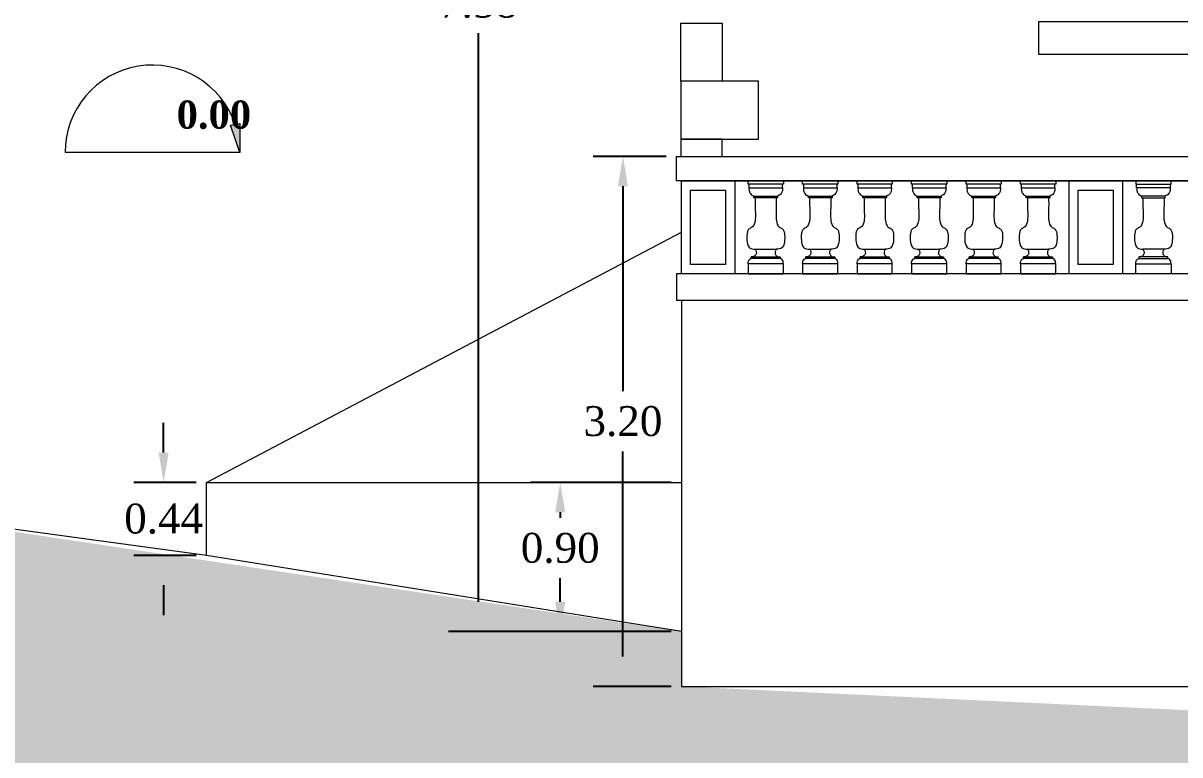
# Model space of a CAD drawing. Header units: millimetres. Extents: x -17502 to -16646, y 1856 to 2034.
# Drawn here: x -17206.38 to -17199.4, y 1865.84 to 1870.25 of the extents above; entities that cross this region are included whole.
import ezdxf

# ---------------------------------------------------------------- set-up
doc = ezdxf.new("R2010")
doc.units = ezdxf.units.MM
doc.layers.get('0').update_dxf_attribs({"lineweight": 9})
doc.layers.get('Defpoints').update_dxf_attribs({"lineweight": 9})
doc.styles.get("Standard").update_dxf_attribs({"font": 'times.ttf'})
doc.dimstyles.get("Standard").update_dxf_attribs({"dimtxt": 0.18, "dimasz": 0.18, "dimexe": 0.18, "dimexo": 0.0625, "dimgap": 0.09, "dimtad": 0, "dimtih": 1, "dimtoh": 1, "dimzin": 0, "dimdsep": 46, "dimtxsty": 'Standard', "dimcen": 0.09, "dimadec": 0, "dimazin": 0, "dimtfac": 1, "dimtofl": 0, "dimtmove": 0, "dimatfit": 3, "dimfxl": 1, "dimtolj": 1, "dimtzin": 0, "dimarcsym": 0})

# ---------------------------------------------------------------- blocks, each defined once
blk = doc.blocks.new('*D546')
at = {"color": 0, "lineweight": -2, "transparency": 16777216}
for p, q in [((-17205.5308, 1867.6584), (-17205.5308, 1867.8384)), ((-17205.3348, 1867.4784), (-17205.7108, 1867.4784)), ((-17205.3348, 1867.0384), (-17205.7108, 1867.0384)), ((-17205.5308, 1866.8584), (-17205.5308, 1866.6784))]:
    blk.add_line(p, q, dxfattribs=at)
at = {"color": 0, "lineweight": 9, "transparency": 16777216}
for points in [[(-17205.5608, 1867.6584), (-17205.5008, 1867.6584), (-17205.5308, 1867.4784)], [(-17205.5608, 1866.8584), (-17205.5008, 1866.8584), (-17205.5308, 1867.0384)]]:
    blk.add_solid(points, dxfattribs=at)
at = {"layer": 'Defpoints', "color": 0, "lineweight": 9, "transparency": 16777216}
for p in [(-17205.2723, 1867.4784), (-17205.5308, 1867.0384), (-17205.2723, 1867.0384)]:
    blk.add_point(p, dxfattribs=at)
at = {"color": 0, "lineweight": 9, "transparency": 16777216, "insert": (-17205.5308, 1867.2584), "char_height": 0.18, "attachment_point": 5}
blk.add_mtext('\\A1;0.44', dxfattribs=at)
blk = doc.blocks.new('*D547')
at = {"color": 0, "lineweight": -2, "transparency": 16777216}
for p, q in [((-17202.4694, 1867.4784), (-17203.318, 1867.4784)), ((-17203.138, 1867.2984), (-17203.138, 1867.2639)), ((-17203.138, 1866.7584), (-17203.138, 1866.9003)), ((-17202.4694, 1866.5784), (-17203.318, 1866.5784))]:
    blk.add_line(p, q, dxfattribs=at)
at = {"color": 0, "lineweight": 9, "transparency": 16777216}
for points in [[(-17203.168, 1867.2984), (-17203.108, 1867.2984), (-17203.138, 1867.4784)], [(-17203.168, 1866.7584), (-17203.108, 1866.7584), (-17203.138, 1866.5784)]]:
    blk.add_solid(points, dxfattribs=at)
at = {"layer": 'Defpoints', "color": 0, "lineweight": 9, "transparency": 16777216}
for p in [(-17202.4069, 1867.4784), (-17203.138, 1866.5784), (-17202.4069, 1866.5784)]:
    blk.add_point(p, dxfattribs=at)
at = {"color": 0, "lineweight": 9, "transparency": 16777216, "insert": (-17203.138, 1867.0821), "char_height": 0.18, "attachment_point": 5}
blk.add_mtext('\\A1;0.90', dxfattribs=at)
blk = doc.blocks.new('*D548')
at = {"color": 0, "lineweight": -2, "transparency": 16777216}
for p, q in [((-17202.4994, 1869.4449), (-17202.9396, 1869.4449)), ((-17202.7596, 1869.2649), (-17202.7596, 1868.0284)), ((-17202.7596, 1866.4284), (-17202.7596, 1867.6648)), ((-17202.4694, 1866.2484), (-17202.9396, 1866.2484))]:
    blk.add_line(p, q, dxfattribs=at)
at = {"color": 0, "lineweight": 9, "transparency": 16777216}
for points in [[(-17202.7896, 1869.2649), (-17202.7296, 1869.2649), (-17202.7596, 1869.4449)], [(-17202.7896, 1866.4284), (-17202.7296, 1866.4284), (-17202.7596, 1866.2484)]]:
    blk.add_solid(points, dxfattribs=at)
at = {"layer": 'Defpoints', "color": 0, "lineweight": 9, "transparency": 16777216}
for p in [(-17202.4369, 1869.4449), (-17202.7596, 1866.2484), (-17202.4069, 1866.2484)]:
    blk.add_point(p, dxfattribs=at)
at = {"color": 0, "lineweight": 9, "transparency": 16777216, "insert": (-17202.7596, 1867.8466), "char_height": 0.18, "attachment_point": 5}
blk.add_mtext('\\A1;3.20', dxfattribs=at)
blk = doc.blocks.new('*D549')
at = {"color": 0, "lineweight": -2, "transparency": 16777216}
for p, q in [((-17202.2577, 1874.1618), (-17203.8113, 1874.1618)), ((-17203.6313, 1873.9818), (-17203.6313, 1870.5519)), ((-17203.6313, 1866.7584), (-17203.6313, 1870.1883)), ((-17202.4694, 1866.5784), (-17203.8113, 1866.5784))]:
    blk.add_line(p, q, dxfattribs=at)
at = {"color": 0, "lineweight": 9, "transparency": 16777216}
for points in [[(-17203.6613, 1873.9818), (-17203.6013, 1873.9818), (-17203.6313, 1874.1618)], [(-17203.6613, 1866.7584), (-17203.6013, 1866.7584), (-17203.6313, 1866.5784)]]:
    blk.add_solid(points, dxfattribs=at)
at = {"layer": 'Defpoints', "color": 0, "lineweight": 9, "transparency": 16777216}
for p in [(-17202.1952, 1874.1618), (-17203.6313, 1866.5784), (-17202.4069, 1866.5784)]:
    blk.add_point(p, dxfattribs=at)
at = {"color": 0, "lineweight": 9, "transparency": 16777216, "insert": (-17203.6313, 1870.3701), "char_height": 0.18, "attachment_point": 5}
blk.add_mtext('\\A1;7.58', dxfattribs=at)

msp = doc.modelspace()

# ---------------------------------------------------------------- hatches: boundary and pattern name
at = {"lineweight": 9}
h = msp.add_hatch(color=1, dxfattribs=at)
h.dxf.hatch_style = 1
h.paths.add_polyline_path([(-17205.1278, 1869.633), (-17205.0711, 1869.6425), (-17205.0711, 1869.4684)])
msp.add_hatch(color=254, dxfattribs=at).paths.add_polyline_path([(-17207.5019, 1867.3409), (-17202.4069, 1866.5784), (-17202.4069, 1866.2484), (-17198.4969, 1866.0643), (-17194.7869, 1866.0643), (-17189.9158, 1866.1163), (-17179.4389, 1865.846), (-17179.4389, 1864.6097), (-17207.5019, 1864.6097)])

# ---------------------------------------------------------------- linework, layer by layer
for p, q in [((-17205.1278, 1869.633), (-17205.0711, 1869.6425)), ((-17205.0711, 1869.4684), (-17205.1278, 1869.633)), ((-17205.0711, 1869.6425), (-17205.0711, 1869.4684))]:
    msp.add_line(p, q, dxfattribs=at)
for points in [[(-17202.411, 1870.2484), (-17202.161, 1870.2484), (-17202.161, 1869.8984), (-17202.411, 1869.8984)], [(-17200.2505, 1870.2584), (-17198.5775, 1870.2584), (-17198.5775, 1870.0584), (-17200.2505, 1870.0584)], [(-17201.941, 1869.8984), (-17202.411, 1869.8984), (-17202.411, 1869.5484), (-17201.941, 1869.5484)], [(-17202.0852, 1868.7366), (-17202.4069, 1868.7366), (-17202.4069, 1869.2972), (-17202.0852, 1869.2972)], [(-17202.1406, 1868.792), (-17202.3514, 1868.792), (-17202.3514, 1869.2418), (-17202.1406, 1869.2418)], [(-17202.0041, 1869.2972), (-17201.7919, 1869.2972), (-17201.7919, 1869.2771), (-17202.0041, 1869.2771)], [(-17201.9998, 1869.2546), (-17201.7962, 1869.2546), (-17201.7962, 1869.2771), (-17201.9998, 1869.2771)], [(-17201.6755, 1869.2972), (-17201.4633, 1869.2972), (-17201.4633, 1869.2771), (-17201.6755, 1869.2771)], [(-17201.6711, 1869.2546), (-17201.4676, 1869.2546), (-17201.4676, 1869.2771), (-17201.6711, 1869.2771)], [(-17201.3469, 1869.2972), (-17201.1346, 1869.2972), (-17201.1346, 1869.2771), (-17201.3469, 1869.2771)], [(-17201.3425, 1869.2546), (-17201.139, 1869.2546), (-17201.139, 1869.2771), (-17201.3425, 1869.2771)], [(-17201.0182, 1869.2972), (-17200.806, 1869.2972), (-17200.806, 1869.2771), (-17201.0182, 1869.2771)], [(-17201.0139, 1869.2546), (-17200.8104, 1869.2546), (-17200.8104, 1869.2771), (-17201.0139, 1869.2771)], [(-17200.6896, 1869.2972), (-17200.4774, 1869.2972), (-17200.4774, 1869.2771), (-17200.6896, 1869.2771)], [(-17200.6853, 1869.2546), (-17200.4817, 1869.2546), (-17200.4817, 1869.2771), (-17200.6853, 1869.2771)], [(-17200.361, 1869.2972), (-17200.1488, 1869.2972), (-17200.1488, 1869.2771), (-17200.361, 1869.2771)], [(-17200.3566, 1869.2546), (-17200.1531, 1869.2546), (-17200.1531, 1869.2771), (-17200.3566, 1869.2771)], [(-17199.746, 1868.7366), (-17200.0677, 1868.7366), (-17200.0677, 1869.2972), (-17199.746, 1869.2972)], [(-17199.8014, 1868.792), (-17200.0123, 1868.792), (-17200.0123, 1869.2418), (-17199.8014, 1869.2418)], [(-17199.4527, 1869.2972), (-17199.6649, 1869.2972), (-17199.6649, 1869.2771), (-17199.4527, 1869.2771)], [(-17199.4571, 1869.2546), (-17199.6606, 1869.2546), (-17199.6606, 1869.2771), (-17199.4571, 1869.2771)], [(-17201.9696, 1869.2044), (-17201.8263, 1869.2044), (-17201.8263, 1869.1939), (-17201.9696, 1869.1939)], [(-17201.641, 1869.2044), (-17201.4977, 1869.2044), (-17201.4977, 1869.1939), (-17201.641, 1869.1939)], [(-17201.3124, 1869.2044), (-17201.1691, 1869.2044), (-17201.1691, 1869.1939), (-17201.3124, 1869.1939)], [(-17200.9838, 1869.2044), (-17200.8405, 1869.2044), (-17200.8405, 1869.1939), (-17200.9838, 1869.1939)], [(-17200.6551, 1869.2044), (-17200.5118, 1869.2044), (-17200.5118, 1869.1939), (-17200.6551, 1869.1939)], [(-17200.3265, 1869.2044), (-17200.1832, 1869.2044), (-17200.1832, 1869.1939), (-17200.3265, 1869.1939)], [(-17199.4872, 1869.2044), (-17199.6305, 1869.2044), (-17199.6305, 1869.1939), (-17199.4872, 1869.1939)], [(-17201.9852, 1868.8384), (-17201.8107, 1868.8384), (-17201.8107, 1868.8288), (-17201.9852, 1868.8288)], [(-17201.6566, 1868.8384), (-17201.4821, 1868.8384), (-17201.4821, 1868.8288), (-17201.6566, 1868.8288)], [(-17201.328, 1868.8384), (-17201.1535, 1868.8384), (-17201.1535, 1868.8288), (-17201.328, 1868.8288)], [(-17200.9994, 1868.8384), (-17200.8249, 1868.8384), (-17200.8249, 1868.8288), (-17200.9994, 1868.8288)], [(-17200.6707, 1868.8384), (-17200.4962, 1868.8384), (-17200.4962, 1868.8288), (-17200.6707, 1868.8288)], [(-17200.3421, 1868.8384), (-17200.1676, 1868.8384), (-17200.1676, 1868.8288), (-17200.3421, 1868.8288)], [(-17199.4716, 1868.8384), (-17199.6461, 1868.8384), (-17199.6461, 1868.8288), (-17199.4716, 1868.8288)], [(-17202.0041, 1868.7366), (-17201.7919, 1868.7366), (-17201.7919, 1868.7976), (-17202.0041, 1868.7976)], [(-17201.6755, 1868.7366), (-17201.4633, 1868.7366), (-17201.4633, 1868.7976), (-17201.6755, 1868.7976)], [(-17201.3469, 1868.7366), (-17201.1346, 1868.7366), (-17201.1346, 1868.7976), (-17201.3469, 1868.7976)], [(-17201.0182, 1868.7366), (-17200.806, 1868.7366), (-17200.806, 1868.7976), (-17201.0182, 1868.7976)], [(-17200.6896, 1868.7366), (-17200.4774, 1868.7366), (-17200.4774, 1868.7976), (-17200.6896, 1868.7976)], [(-17200.361, 1868.7366), (-17200.1488, 1868.7366), (-17200.1488, 1868.7976), (-17200.361, 1868.7976)], [(-17199.4527, 1868.7366), (-17199.6649, 1868.7366), (-17199.6649, 1868.7976), (-17199.4527, 1868.7976)], [(-17202.4369, 1868.5784), (-17197.6569, 1868.5784), (-17197.6569, 1868.7366), (-17202.4369, 1868.7366)], [(-17202.4069, 1866.5784), (-17205.2723, 1867.0384), (-17205.2723, 1867.4784), (-17202.4069, 1867.4784)]]:
    msp.add_lwpolyline(points, close=True, dxfattribs=at)
for points in [[(-17202.161, 1869.4449), (-17202.161, 1869.5484), (-17202.411, 1869.5484), (-17202.411, 1869.4449)], [(-17197.6569, 1869.2972), (-17202.4369, 1869.2972), (-17202.4369, 1869.4449), (-17197.4069, 1869.4449), (-17197.4069, 1869.2972)], [(-17202.0852, 1869.2972), (-17200.0677, 1869.2972), (-17199.746, 1869.2972), (-17197.7285, 1869.2972)], [(-17201.9696, 1869.2044), (-17201.8263, 1869.2044)], [(-17201.641, 1869.2044), (-17201.4977, 1869.2044)], [(-17201.3124, 1869.2044), (-17201.1691, 1869.2044)], [(-17200.9838, 1869.2044), (-17200.8405, 1869.2044)], [(-17200.6551, 1869.2044), (-17200.5118, 1869.2044)], [(-17200.3265, 1869.2044), (-17200.1832, 1869.2044)], [(-17199.4872, 1869.2044), (-17199.6305, 1869.2044)], [(-17205.2723, 1867.4784), (-17202.4069, 1868.9884)], [(-17201.9614, 1868.8855), (-17201.8346, 1868.8855)], [(-17201.6327, 1868.8855), (-17201.506, 1868.8855)], [(-17201.3041, 1868.8855), (-17201.1774, 1868.8855)], [(-17200.9755, 1868.8855), (-17200.8488, 1868.8855)], [(-17200.6469, 1868.8855), (-17200.5201, 1868.8855)], [(-17200.3182, 1868.8855), (-17200.1915, 1868.8855)], [(-17199.4955, 1868.8855), (-17199.6222, 1868.8855)], [(-17197.6569, 1868.7366), (-17202.4069, 1868.7366)], [(-17202.4069, 1868.5784), (-17202.4069, 1866.2484)], [(-17205.2723, 1867.0384), (-17207.5019, 1867.3409)], [(-17202.4069, 1866.2484), (-17198.2469, 1866.2484)]]:
    msp.add_lwpolyline(points, dxfattribs=at)
at = {"color": 1, "lineweight": 9}
msp.add_lwpolyline([(-17205.0711, 1869.4684), (-17206.1254, 1869.4684)], dxfattribs=at)
at = {"lineweight": 9}
msp.add_arc((-17205.5983, 1869.4684), 0.5271, 18.75372, 180, dxfattribs=at)
for points in [[(-17201.9998, 1869.2546), (-17201.9982, 1869.2383), (-17201.9906, 1869.2206), (-17201.9696, 1869.2044)], [(-17201.7962, 1869.2546), (-17201.7978, 1869.2383), (-17201.8054, 1869.2206), (-17201.8263, 1869.2044)], [(-17201.6711, 1869.2546), (-17201.6695, 1869.2383), (-17201.662, 1869.2206), (-17201.641, 1869.2044)], [(-17201.4676, 1869.2546), (-17201.4692, 1869.2383), (-17201.4768, 1869.2206), (-17201.4977, 1869.2044)], [(-17201.3425, 1869.2546), (-17201.3409, 1869.2383), (-17201.3333, 1869.2206), (-17201.3124, 1869.2044)], [(-17201.139, 1869.2546), (-17201.1406, 1869.2383), (-17201.1482, 1869.2206), (-17201.1691, 1869.2044)], [(-17201.0139, 1869.2546), (-17201.0123, 1869.2383), (-17201.0047, 1869.2206), (-17200.9838, 1869.2044)], [(-17200.8104, 1869.2546), (-17200.812, 1869.2383), (-17200.8195, 1869.2206), (-17200.8405, 1869.2044)], [(-17200.6853, 1869.2546), (-17200.6836, 1869.2383), (-17200.6761, 1869.2206), (-17200.6551, 1869.2044)], [(-17200.4817, 1869.2546), (-17200.4833, 1869.2383), (-17200.4909, 1869.2206), (-17200.5118, 1869.2044)], [(-17200.3566, 1869.2546), (-17200.355, 1869.2383), (-17200.3475, 1869.2206), (-17200.3265, 1869.2044)], [(-17200.1531, 1869.2546), (-17200.1547, 1869.2383), (-17200.1623, 1869.2206), (-17200.1832, 1869.2044)], [(-17199.6606, 1869.2546), (-17199.659, 1869.2383), (-17199.6514, 1869.2206), (-17199.6305, 1869.2044)], [(-17199.4571, 1869.2546), (-17199.4587, 1869.2383), (-17199.4662, 1869.2206), (-17199.4872, 1869.2044)], [(-17201.9615, 1869.1939), (-17201.9615, 1869.1354), (-17201.9604, 1869.0774), (-17201.9677, 1869.0361), (-17201.9831, 1869.0153), (-17202.0007, 1869.0059), (-17202.0089, 1868.9899), (-17202.0122, 1868.9499), (-17202.0041, 1868.906), (-17201.9953, 1868.8939), (-17201.9614, 1868.8855)], [(-17201.8345, 1869.1939), (-17201.8345, 1869.1354), (-17201.8356, 1869.0774), (-17201.8283, 1869.0361), (-17201.8129, 1869.0153), (-17201.7953, 1869.0059), (-17201.7871, 1868.9899), (-17201.7838, 1868.9499), (-17201.7919, 1868.906), (-17201.8007, 1868.8939), (-17201.8346, 1868.8855)], [(-17201.6329, 1869.1939), (-17201.6329, 1869.1354), (-17201.6318, 1869.0774), (-17201.6391, 1869.0361), (-17201.6544, 1869.0153), (-17201.6721, 1869.0059), (-17201.6803, 1868.9899), (-17201.6836, 1868.9499), (-17201.6755, 1868.906), (-17201.6666, 1868.8939), (-17201.6327, 1868.8855)], [(-17201.5059, 1869.1939), (-17201.5059, 1869.1354), (-17201.5069, 1869.0774), (-17201.4996, 1869.0361), (-17201.4843, 1869.0153), (-17201.4666, 1869.0059), (-17201.4585, 1868.9899), (-17201.4551, 1868.9499), (-17201.4633, 1868.906), (-17201.4721, 1868.8939), (-17201.506, 1868.8855)], [(-17201.3043, 1869.1939), (-17201.3043, 1869.1354), (-17201.3032, 1869.0774), (-17201.3105, 1869.0361), (-17201.3258, 1869.0153), (-17201.3435, 1869.0059), (-17201.3516, 1868.9899), (-17201.355, 1868.9499), (-17201.3469, 1868.906), (-17201.338, 1868.8939), (-17201.3041, 1868.8855)], [(-17201.1772, 1869.1939), (-17201.1772, 1869.1354), (-17201.1783, 1869.0774), (-17201.171, 1869.0361), (-17201.1557, 1869.0153), (-17201.138, 1869.0059), (-17201.1299, 1868.9899), (-17201.1265, 1868.9499), (-17201.1346, 1868.906), (-17201.1435, 1868.8939), (-17201.1774, 1868.8855)], [(-17200.9756, 1869.1939), (-17200.9756, 1869.1354), (-17200.9746, 1869.0774), (-17200.9818, 1869.0361), (-17200.9972, 1869.0153), (-17201.0149, 1869.0059), (-17201.023, 1868.9899), (-17201.0264, 1868.9499), (-17201.0182, 1868.906), (-17201.0094, 1868.8939), (-17200.9755, 1868.8855)], [(-17200.8486, 1869.1939), (-17200.8486, 1869.1354), (-17200.8497, 1869.0774), (-17200.8424, 1869.0361), (-17200.827, 1869.0153), (-17200.8094, 1869.0059), (-17200.8012, 1868.9899), (-17200.7979, 1868.9499), (-17200.806, 1868.906), (-17200.8149, 1868.8939), (-17200.8488, 1868.8855)], [(-17200.647, 1869.1939), (-17200.647, 1869.1354), (-17200.6459, 1869.0774), (-17200.6532, 1869.0361), (-17200.6686, 1869.0153), (-17200.6862, 1869.0059), (-17200.6944, 1868.9899), (-17200.6977, 1868.9499), (-17200.6896, 1868.906), (-17200.6807, 1868.8939), (-17200.6469, 1868.8855)], [(-17200.52, 1869.1939), (-17200.52, 1869.1354), (-17200.5211, 1869.0774), (-17200.5138, 1869.0361), (-17200.4984, 1869.0153), (-17200.4808, 1869.0059), (-17200.4726, 1868.9899), (-17200.4693, 1868.9499), (-17200.4774, 1868.906), (-17200.4862, 1868.8939), (-17200.5201, 1868.8855)], [(-17200.3184, 1869.1939), (-17200.3184, 1869.1354), (-17200.3173, 1869.0774), (-17200.3246, 1869.0361), (-17200.3399, 1869.0153), (-17200.3576, 1869.0059), (-17200.3658, 1868.9899), (-17200.3691, 1868.9499), (-17200.361, 1868.906), (-17200.3521, 1868.8939), (-17200.3182, 1868.8855)], [(-17200.1913, 1869.1939), (-17200.1913, 1869.1354), (-17200.1924, 1869.0774), (-17200.1851, 1869.0361), (-17200.1698, 1869.0153), (-17200.1521, 1869.0059), (-17200.144, 1868.9899), (-17200.1406, 1868.9499), (-17200.1488, 1868.906), (-17200.1576, 1868.8939), (-17200.1915, 1868.8855)], [(-17199.6224, 1869.1939), (-17199.6224, 1869.1354), (-17199.6213, 1869.0774), (-17199.6286, 1869.0361), (-17199.6439, 1869.0153), (-17199.6616, 1869.0059), (-17199.6697, 1868.9899), (-17199.6731, 1868.9499), (-17199.6649, 1868.906), (-17199.6561, 1868.8939), (-17199.6222, 1868.8855)], [(-17199.4953, 1869.1939), (-17199.4953, 1869.1354), (-17199.4964, 1869.0774), (-17199.4891, 1869.0361), (-17199.4738, 1869.0153), (-17199.4561, 1869.0059), (-17199.4479, 1868.9899), (-17199.4446, 1868.9499), (-17199.4527, 1868.906), (-17199.4616, 1868.8939), (-17199.4955, 1868.8855)], [(-17202.0041, 1868.7976), (-17202.0023, 1868.8133), (-17201.9948, 1868.8245), (-17201.9852, 1868.8288), (-17201.985, 1868.8288)], [(-17201.9614, 1868.8855), (-17201.9575, 1868.8767), (-17201.9543, 1868.8611), (-17201.963, 1868.845), (-17201.9772, 1868.839), (-17201.9852, 1868.8384)], [(-17201.8346, 1868.8855), (-17201.8385, 1868.8767), (-17201.8416, 1868.8611), (-17201.833, 1868.845), (-17201.8188, 1868.839), (-17201.8107, 1868.8384)], [(-17201.7919, 1868.7976), (-17201.7937, 1868.8133), (-17201.8012, 1868.8245), (-17201.8107, 1868.8288), (-17201.811, 1868.8288)], [(-17201.6755, 1868.7976), (-17201.6736, 1868.8133), (-17201.6662, 1868.8245), (-17201.6566, 1868.8288), (-17201.6563, 1868.8288)], [(-17201.6327, 1868.8855), (-17201.6288, 1868.8767), (-17201.6257, 1868.8611), (-17201.6344, 1868.845), (-17201.6486, 1868.839), (-17201.6566, 1868.8384)], [(-17201.506, 1868.8855), (-17201.5099, 1868.8767), (-17201.513, 1868.8611), (-17201.5044, 1868.845), (-17201.4902, 1868.839), (-17201.4821, 1868.8384)], [(-17201.4633, 1868.7976), (-17201.4651, 1868.8133), (-17201.4725, 1868.8245), (-17201.4821, 1868.8288), (-17201.4824, 1868.8288)], [(-17201.3469, 1868.7976), (-17201.345, 1868.8133), (-17201.3376, 1868.8245), (-17201.328, 1868.8288), (-17201.3277, 1868.8288)], [(-17201.3041, 1868.8855), (-17201.3002, 1868.8767), (-17201.2971, 1868.8611), (-17201.3058, 1868.845), (-17201.32, 1868.839), (-17201.328, 1868.8384)], [(-17201.1774, 1868.8855), (-17201.1813, 1868.8767), (-17201.1844, 1868.8611), (-17201.1757, 1868.845), (-17201.1615, 1868.839), (-17201.1535, 1868.8384)], [(-17201.1346, 1868.7976), (-17201.1365, 1868.8133), (-17201.1439, 1868.8245), (-17201.1535, 1868.8288), (-17201.1538, 1868.8288)], [(-17201.0182, 1868.7976), (-17201.0164, 1868.8133), (-17201.0089, 1868.8245), (-17200.9994, 1868.8288), (-17200.9991, 1868.8288)], [(-17200.9755, 1868.8855), (-17200.9716, 1868.8767), (-17200.9685, 1868.8611), (-17200.9771, 1868.845), (-17200.9913, 1868.839), (-17200.9994, 1868.8384)], [(-17200.8488, 1868.8855), (-17200.8526, 1868.8767), (-17200.8558, 1868.8611), (-17200.8471, 1868.845), (-17200.8329, 1868.839), (-17200.8249, 1868.8384)], [(-17200.806, 1868.7976), (-17200.8079, 1868.8133), (-17200.8153, 1868.8245), (-17200.8249, 1868.8288), (-17200.8251, 1868.8288)], [(-17200.6896, 1868.7976), (-17200.6878, 1868.8133), (-17200.6803, 1868.8245), (-17200.6707, 1868.8288), (-17200.6705, 1868.8288)], [(-17200.6469, 1868.8855), (-17200.643, 1868.8767), (-17200.6398, 1868.8611), (-17200.6485, 1868.845), (-17200.6627, 1868.839), (-17200.6707, 1868.8384)], [(-17200.5201, 1868.8855), (-17200.524, 1868.8767), (-17200.5271, 1868.8611), (-17200.5185, 1868.845), (-17200.5043, 1868.839), (-17200.4962, 1868.8384)], [(-17200.4774, 1868.7976), (-17200.4792, 1868.8133), (-17200.4867, 1868.8245), (-17200.4962, 1868.8288), (-17200.4965, 1868.8288)], [(-17200.361, 1868.7976), (-17200.3591, 1868.8133), (-17200.3517, 1868.8245), (-17200.3421, 1868.8288), (-17200.3418, 1868.8288)], [(-17200.3182, 1868.8855), (-17200.3143, 1868.8767), (-17200.3112, 1868.8611), (-17200.3199, 1868.845), (-17200.3341, 1868.839), (-17200.3421, 1868.8384)], [(-17200.1915, 1868.8855), (-17200.1954, 1868.8767), (-17200.1985, 1868.8611), (-17200.1898, 1868.845), (-17200.1757, 1868.839), (-17200.1676, 1868.8384)], [(-17200.1488, 1868.7976), (-17200.1506, 1868.8133), (-17200.158, 1868.8245), (-17200.1676, 1868.8288), (-17200.1679, 1868.8288)], [(-17199.6649, 1868.7976), (-17199.6631, 1868.8133), (-17199.6557, 1868.8245), (-17199.6461, 1868.8288), (-17199.6458, 1868.8288)], [(-17199.6222, 1868.8855), (-17199.6183, 1868.8767), (-17199.6152, 1868.8611), (-17199.6239, 1868.845), (-17199.638, 1868.839), (-17199.6461, 1868.8384)], [(-17199.4955, 1868.8855), (-17199.4994, 1868.8767), (-17199.5025, 1868.8611), (-17199.4938, 1868.845), (-17199.4796, 1868.839), (-17199.4716, 1868.8384)], [(-17199.4527, 1868.7976), (-17199.4546, 1868.8133), (-17199.462, 1868.8245), (-17199.4716, 1868.8288), (-17199.4719, 1868.8288)]]:
    msp.add_spline(points, degree=3, dxfattribs=at)

# ---------------------------------------------------------------- texts
at = {"lineweight": 9, "insert": (-17205.003, 1869.7817), "char_height": 0.17, "width": 1.197611, "attachment_point": 3}
msp.add_mtext('{\\fTimes New Roman|b1|i0|c0|p18;\\C1;0.00}', dxfattribs=at)

# ---------------------------------------------------------------- dimensions: what is measured, and where the dimension line sits
at = {"lineweight": 9}
for base, p1, p2, picture, middle in [((-17203.6313, 1866.5784), (-17202.1952, 1874.1618), (-17202.4069, 1866.5784), '*D549', (-17203.6313, 1870.3701)), ((-17202.7596, 1866.2484), (-17202.4369, 1869.4449), (-17202.4069, 1866.2484), '*D548', (-17202.7596, 1867.8466)), ((-17205.5308, 1867.0384), (-17205.2723, 1867.4784), (-17205.2723, 1867.0384), '*D546', (-17205.5308, 1867.2584))]:
    dim = msp.add_linear_dim(base=base, p1=p1, p2=p2, angle=90, dimstyle='Standard', dxfattribs=at)
    dim.commit()
    dim.dimension.update_dxf_attribs({"geometry": picture, "text_midpoint": middle})
dim = msp.add_linear_dim(base=(-17203.138, 1866.5784), p1=(-17202.4069, 1867.4784), p2=(-17202.4069, 1866.5784), angle=90, dimstyle='Standard', dxfattribs=at)
dim.commit()
dim.dimension.update_dxf_attribs({"geometry": '*D547', "text_midpoint": (-17203.138, 1867.0821), "dimtype": 160})

doc.saveas('drawing.dxf')
